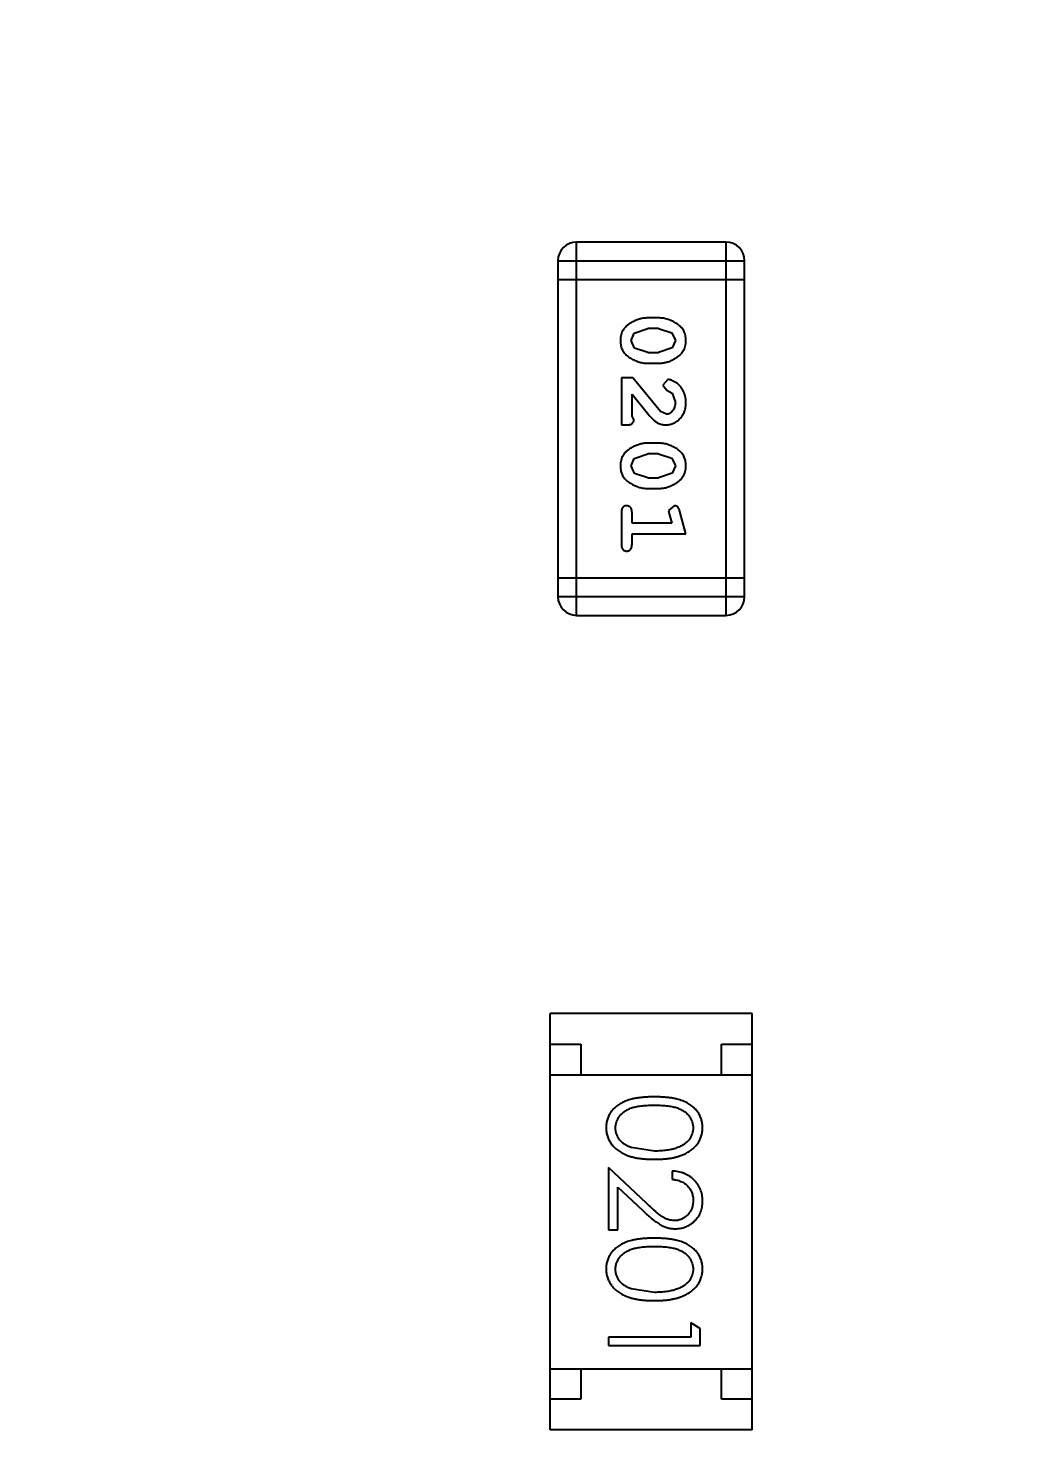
# Model space of a CAD drawing. Header units: millimetres. Extents: x -67 to 102, y -58 to 29.
# Drawn here: x 50.046 to 51.683, y 3.192 to 5.482 of the extents above; entities that cross this region are included whole.
import ezdxf

# ---------------------------------------------------------------- set-up
doc = ezdxf.new("R2010")
doc.units = ezdxf.units.MM
doc.header["$LTSCALE"] = 1.21
doc.header["$MEASUREMENT"] = 0
doc.header["$PDMODE"] = 3
doc.header["$PDSIZE"] = 0.3125
doc.layers.get('0').update_dxf_attribs({"linetype": 'CONTINUOUS'})
doc.layers.get('DEFPOINTS').update_dxf_attribs({"linetype": 'CONTINUOUS'})
doc.layers.add('Dim', color=3, linetype='CONTINUOUS', lineweight=25)
doc.styles.get("Standard").update_dxf_attribs({"font": 'txt', "width": 0.8})
doc.dimstyles.get("Standard").update_dxf_attribs({"dimtxt": 0.15625, "dimasz": 0.1875, "dimexe": 0.125, "dimexo": 0.0625, "dimgap": 0.09, "dimtad": 0, "dimtih": 1, "dimtoh": 1, "dimzin": 4, "dimdsep": 46, "dimtxsty": 'Standard', "dimblk": '_FILLED', "dimblk1": '_FILLED', "dimblk2": '_FILLED', "dimcen": 0.09, "dimazin": 1, "dimtp": 0.01, "dimtm": 0.01, "dimtfac": 1, "dimtofl": 0, "dimtmove": 0, "dimatfit": 3, "dimldrblk": '_FILLED', "dimfxl": 1, "dimtolj": 1, "dimtzin": 4, "dimarcsym": 0})

# ---------------------------------------------------------------- blocks, each defined once
blk = doc.blocks.new('_FILLED')
at = {"color": 0, "linetype": 'ByBlock'}
blk.add_solid([(0, 0), (-1, 0.1667), (-1, -0.1667)], dxfattribs=at)
blk = doc.blocks.new('*D35')
at = {"color": 0, "linetype": 'ByBlock', "lineweight": -2}
for p, q in [((47.5921, 4.0222), (47.5921, 16.9785)), ((76.5924, 4.0237), (76.5924, 16.9785)), ((47.5921, 16.8535), (59.0689, 16.8535)), ((76.5924, 16.8535), (65.1156, 16.8535))]:
    blk.add_line(p, q, dxfattribs=at)
at = {"layer": 'DEFPOINTS', "color": 0, "linetype": 'ByBlock'}
for p in [(47.5921, 3.9597), (76.5924, 3.9612)]:
    blk.add_point(p, dxfattribs=at)
at = {"color": 0, "linetype": 'ByBlock', "lineweight": -2, "xscale": 2, "yscale": 2, "zscale": 2, "rotation": 180}
blk.add_blockref('_FILLED', (47.5921, 16.8535), dxfattribs=at)
at = {"color": 0, "linetype": 'ByBlock', "lineweight": -2, "xscale": 2, "yscale": 2, "zscale": 2}
blk.add_blockref('_FILLED', (76.5924, 16.8535), dxfattribs=at)
at = {"color": 0, "linetype": 'ByBlock', "lineweight": -2, "insert": (62.0923, 16.8535), "char_height": 2, "attachment_point": 5}
blk.add_mtext('\\A1;29.00', dxfattribs=at)

msp = doc.modelspace()

# ---------------------------------------------------------------- linework, layer by layer
at = {"color": 7, "linetype": 'Continuous'}
for p, q in [((50.942, 4.5227), (50.942, 5.1323)), ((51.1859, 5.1323), (50.942, 5.1323)), ((51.1859, 5.1323), (51.1859, 4.5227)), ((50.9115, 5.1019), (50.9115, 4.5532)), ((50.9115, 5.1019), (51.2163, 5.1019)), ((51.2163, 4.5532), (51.2163, 5.1019)), ((50.9115, 5.0714), (51.2163, 5.0714)), ((51.076, 5.0085), (51.0582, 5.0085)), ((51.0309, 4.9714), (51.0362, 4.9835)), ((51.0367, 4.9591), (51.0309, 4.9714)), ((51.0362, 4.9835), (51.0585, 4.9911)), ((51.0757, 4.9911), (51.0585, 4.9911)), ((51.0757, 4.9911), (51.0975, 4.9839)), ((51.0975, 4.9839), (51.1033, 4.9715)), ((51.1033, 4.9715), (51.098, 4.9594)), ((51.0585, 4.9518), (51.0367, 4.9591)), ((51.0585, 4.9518), (51.0757, 4.9518)), ((51.098, 4.9594), (51.0757, 4.9518)), ((51.0582, 4.9345), (51.076, 4.9345)), ((51.0152, 4.9109), (51.0152, 4.8338)), ((51.034, 4.9109), (51.0152, 4.9109)), ((51.079, 4.8559), (51.034, 4.9109)), ((51.0912, 4.9078), (51.0828, 4.8989)), ((51.0325, 4.848), (51.0325, 4.8842)), ((51.0325, 4.8842), (51.0595, 4.8506)), ((51.0828, 4.8989), (51.0894, 4.8905)), ((51.0894, 4.8905), (51.0979, 4.8855)), ((51.0979, 4.8855), (51.1033, 4.8706)), ((51.0887, 4.8511), (51.079, 4.8559)), ((51.0152, 4.8338), (51.023, 4.8338)), ((51.0356, 4.8425), (51.0325, 4.848)), ((51.0362, 4.779), (51.0585, 4.7866)), ((51.076, 4.8039), (51.0582, 4.8039)), ((51.0757, 4.7866), (51.0585, 4.7866)), ((51.0757, 4.7866), (51.0975, 4.7794)), ((51.0309, 4.7669), (51.0362, 4.779)), ((51.0367, 4.7546), (51.0309, 4.7669)), ((51.0975, 4.7794), (51.1033, 4.767)), ((51.1033, 4.767), (51.098, 4.7549)), ((51.0585, 4.7473), (51.0367, 4.7546)), ((51.0585, 4.7473), (51.0757, 4.7473)), ((51.098, 4.7549), (51.0757, 4.7473)), ((51.0582, 4.73), (51.076, 4.73)), ((51.1015, 4.7017), (51.0923, 4.6938)), ((51.0152, 4.6907), (51.0152, 4.6388)), ((51.0325, 4.6734), (51.0325, 4.6907)), ((51.0974, 4.6734), (51.0325, 4.6734)), ((51.0923, 4.6938), (51.0933, 4.6884)), ((51.0933, 4.6884), (51.0974, 4.6734)), ((51.1206, 4.6561), (51.1107, 4.6926)), ((51.0325, 4.6388), (51.0325, 4.6561)), ((51.0325, 4.6561), (51.1206, 4.6561)), ((51.2163, 4.5837), (50.9115, 4.5837)), ((51.2163, 4.5532), (50.9115, 4.5532)), ((50.942, 4.5227), (51.1859, 4.5227)), ((50.8987, 3.1923), (50.8987, 3.8723)), ((51.2287, 3.8723), (50.8987, 3.8723)), ((51.2287, 3.1923), (51.2287, 3.8723)), ((50.8987, 3.8223), (50.9487, 3.8223)), ((50.9487, 3.8223), (50.9487, 3.7723)), ((51.1787, 3.7723), (51.1787, 3.8223)), ((51.1787, 3.8223), (51.2287, 3.8223)), ((50.8987, 3.7723), (51.2287, 3.7723)), ((51.069, 3.6478), (51.0313, 3.6534)), ((50.994, 3.6208), (50.994, 3.5189)), ((51.0561, 3.5627), (50.994, 3.6208)), ((51.0979, 3.6151), (51.0979, 3.6016)), ((51.0094, 3.5189), (51.0094, 3.5887)), ((51.0094, 3.5887), (51.0494, 3.5512)), ((50.994, 3.5189), (51.0094, 3.5189)), ((51.069, 3.417), (51.0313, 3.4227)), ((51.1286, 3.367), (51.1286, 3.3439)), ((51.144, 3.3582), (51.1286, 3.367)), ((50.994, 3.3439), (50.994, 3.3304)), ((51.1286, 3.3439), (50.994, 3.3439)), ((51.144, 3.3304), (51.144, 3.3582)), ((50.994, 3.3304), (51.144, 3.3304)), ((50.8987, 3.2923), (51.2287, 3.2923)), ((50.9487, 3.2923), (50.9487, 3.2423)), ((51.1787, 3.2423), (51.1787, 3.2923)), ((50.9487, 3.2423), (50.8987, 3.2423)), ((51.2287, 3.2423), (51.1787, 3.2423)), ((51.2287, 3.1923), (50.8987, 3.1923))]:
    msp.add_line(p, q, dxfattribs=at)
for centre, start, end in [((50.942, 5.1019), 90, 180), ((51.1859, 5.1019), 0, 90), ((50.942, 4.5532), 180, 270), ((51.1859, 4.5532), 270, 0)]:
    msp.add_arc(centre, 0.0305, start, end, dxfattribs=at)
for points, knots in [([(51.0582, 5.0085), (51.0571, 5.0084), (51.055, 5.0084), (51.0518, 5.0081), (51.0487, 5.0076), (51.0456, 5.0069), (51.0426, 5.006), (51.0396, 5.0049), (51.0366, 5.0036), (51.0337, 5.0022), (51.031, 5.0006), (51.0285, 4.999), (51.0261, 4.9973), (51.024, 4.9957), (51.0222, 4.994), (51.0205, 4.9923), (51.0191, 4.9905), (51.0175, 4.9882), (51.0159, 4.985), (51.0146, 4.9808), (51.0137, 4.9762), (51.0136, 4.9731), (51.0136, 4.9714)], [0, 0, 0, 0, 0.049886, 0.09882, 0.148132, 0.19689, 0.246038, 0.295176, 0.345305, 0.395692, 0.445312, 0.491875, 0.535813, 0.577009, 0.616081, 0.652689, 0.687585, 0.720206, 0.785062, 0.85223, 0.923759, 1, 1, 1, 1]), ([(51.1206, 4.9717), (51.1205, 4.9731), (51.1205, 4.9759), (51.1197, 4.98), (51.1186, 4.9838), (51.117, 4.9874), (51.115, 4.9907), (51.1125, 4.9937), (51.1095, 4.9965), (51.1061, 4.999), (51.1025, 5.0012), (51.0988, 5.0031), (51.0951, 5.0048), (51.0914, 5.0061), (51.0876, 5.0072), (51.0837, 5.0079), (51.0799, 5.0084), (51.0773, 5.0084), (51.076, 5.0085)], [0, 0, 0, 0, 0.06692, 0.130834, 0.19258, 0.252759, 0.312631, 0.373411, 0.436359, 0.501894, 0.568244, 0.632472, 0.69556, 0.757163, 0.818592, 0.878885, 0.939235, 1, 1, 1, 1]), ([(51.0136, 4.9714), (51.0136, 4.97), (51.0137, 4.9671), (51.0144, 4.9631), (51.0155, 4.9592), (51.0171, 4.9556), (51.0192, 4.9523), (51.0217, 4.9493), (51.0246, 4.9465), (51.028, 4.944), (51.0316, 4.9418), (51.0353, 4.9399), (51.039, 4.9382), (51.0428, 4.9369), (51.0466, 4.9358), (51.0504, 4.9351), (51.0543, 4.9346), (51.0569, 4.9345), (51.0582, 4.9345)], [0, 0, 0, 0, 0.067217, 0.131051, 0.19272, 0.252824, 0.312745, 0.373449, 0.436041, 0.501494, 0.567761, 0.632087, 0.695096, 0.757109, 0.817993, 0.878657, 0.939311, 1, 1, 1, 1]), ([(51.076, 4.9345), (51.077, 4.9345), (51.0792, 4.9346), (51.0824, 4.9349), (51.0855, 4.9354), (51.0886, 4.9361), (51.0917, 4.937), (51.0947, 4.9381), (51.0976, 4.9394), (51.1005, 4.9409), (51.1032, 4.9425), (51.1058, 4.9441), (51.1081, 4.9458), (51.1102, 4.9475), (51.1121, 4.9492), (51.1137, 4.9509), (51.1152, 4.9526), (51.1167, 4.955), (51.1183, 4.9582), (51.1196, 4.9623), (51.1204, 4.9669), (51.1205, 4.97), (51.1206, 4.9717)], [0, 0, 0, 0, 0.049855, 0.099516, 0.148482, 0.19758, 0.246804, 0.296268, 0.346517, 0.397047, 0.446826, 0.49336, 0.537801, 0.579207, 0.617974, 0.654833, 0.689171, 0.722088, 0.786392, 0.853518, 0.924186, 1, 1, 1, 1]), ([(51.1206, 4.8705), (51.1205, 4.8722), (51.1204, 4.8756), (51.1195, 4.8805), (51.1181, 4.8852), (51.1161, 4.8897), (51.1137, 4.8939), (51.1108, 4.8975), (51.1076, 4.9007), (51.104, 4.9032), (51.1004, 4.9052), (51.0971, 4.9066), (51.0941, 4.9076), (51.0921, 4.9077), (51.0912, 4.9078)], [0, 0, 0, 0, 0.098286, 0.193983, 0.289056, 0.384352, 0.477435, 0.566197, 0.652355, 0.737986, 0.818188, 0.887401, 0.94802, 1, 1, 1, 1]), ([(51.0878, 4.8338), (51.0889, 4.8339), (51.0911, 4.8339), (51.0944, 4.8344), (51.0975, 4.8352), (51.1004, 4.8364), (51.1033, 4.8378), (51.106, 4.8396), (51.1086, 4.8417), (51.111, 4.8441), (51.1133, 4.8468), (51.1152, 4.8496), (51.1169, 4.8526), (51.1183, 4.8559), (51.1193, 4.8593), (51.12, 4.8629), (51.1205, 4.8666), (51.1205, 4.8692), (51.1206, 4.8705)], [0, 0, 0, 0, 0.060981, 0.120256, 0.178148, 0.236115, 0.293993, 0.352864, 0.413358, 0.476056, 0.539296, 0.602396, 0.665116, 0.728325, 0.792919, 0.859317, 0.928302, 1, 1, 1, 1]), ([(51.1033, 4.8706), (51.1032, 4.8692), (51.1031, 4.8665), (51.1023, 4.8627), (51.1009, 4.8593), (51.099, 4.8565), (51.0967, 4.8541), (51.0943, 4.8524), (51.0915, 4.8513), (51.0897, 4.8512), (51.0887, 4.8511)], [0, 0, 0, 0, 0.156344, 0.299348, 0.4327, 0.561, 0.682299, 0.791883, 0.89611, 1, 1, 1, 1]), ([(51.023, 4.8338), (51.0241, 4.8339), (51.0261, 4.8339), (51.0288, 4.8343), (51.031, 4.835), (51.0328, 4.8361), (51.0341, 4.8374), (51.035, 4.8389), (51.0355, 4.8406), (51.0356, 4.8419), (51.0356, 4.8425)], [0, 0, 0, 0, 0.1844, 0.34094, 0.473574, 0.586824, 0.690029, 0.789175, 0.890445, 1, 1, 1, 1]), ([(51.0595, 4.8506), (51.0603, 4.8497), (51.0618, 4.848), (51.064, 4.8457), (51.0661, 4.8435), (51.0681, 4.8417), (51.07, 4.8401), (51.0717, 4.8387), (51.0734, 4.8376), (51.0754, 4.8365), (51.078, 4.8354), (51.0811, 4.8345), (51.0844, 4.8339), (51.0867, 4.8339), (51.0878, 4.8338)], [0, 0, 0, 0, 0.103002, 0.197728, 0.285279, 0.365235, 0.437224, 0.502446, 0.560545, 0.611446, 0.707576, 0.80349, 0.900532, 1, 1, 1, 1]), ([(51.0582, 4.8039), (51.0571, 4.8039), (51.055, 4.8039), (51.0518, 4.8036), (51.0487, 4.8031), (51.0456, 4.8024), (51.0426, 4.8015), (51.0396, 4.8004), (51.0366, 4.7991), (51.0337, 4.7977), (51.031, 4.7961), (51.0285, 4.7945), (51.0261, 4.7928), (51.024, 4.7912), (51.0222, 4.7895), (51.0205, 4.7878), (51.0191, 4.786), (51.0175, 4.7837), (51.0159, 4.7805), (51.0146, 4.7763), (51.0137, 4.7717), (51.0136, 4.7685), (51.0136, 4.7669)], [0, 0, 0, 0, 0.049886, 0.09882, 0.148132, 0.19689, 0.246038, 0.295176, 0.345305, 0.395692, 0.445312, 0.491875, 0.535813, 0.577009, 0.616081, 0.652689, 0.687585, 0.720206, 0.785062, 0.85223, 0.923759, 1, 1, 1, 1]), ([(51.1206, 4.7671), (51.1205, 4.7686), (51.1205, 4.7714), (51.1197, 4.7755), (51.1186, 4.7793), (51.117, 4.7829), (51.115, 4.7862), (51.1125, 4.7892), (51.1095, 4.792), (51.1061, 4.7945), (51.1025, 4.7967), (51.0988, 4.7986), (51.0951, 4.8003), (51.0914, 4.8016), (51.0876, 4.8027), (51.0837, 4.8034), (51.0799, 4.8039), (51.0773, 4.8039), (51.076, 4.8039)], [0, 0, 0, 0, 0.06692, 0.130834, 0.19258, 0.252759, 0.312631, 0.373411, 0.436359, 0.501894, 0.568244, 0.632472, 0.69556, 0.757163, 0.818592, 0.878885, 0.939235, 1, 1, 1, 1]), ([(51.0136, 4.7669), (51.0136, 4.7655), (51.0137, 4.7626), (51.0144, 4.7585), (51.0155, 4.7547), (51.0171, 4.7511), (51.0192, 4.7478), (51.0217, 4.7448), (51.0246, 4.742), (51.028, 4.7395), (51.0316, 4.7373), (51.0353, 4.7354), (51.039, 4.7337), (51.0428, 4.7323), (51.0466, 4.7313), (51.0504, 4.7305), (51.0543, 4.7301), (51.0569, 4.73), (51.0582, 4.73)], [0, 0, 0, 0, 0.067217, 0.131051, 0.19272, 0.252824, 0.312745, 0.373449, 0.436041, 0.501494, 0.567761, 0.632087, 0.695096, 0.757109, 0.817993, 0.878657, 0.939311, 1, 1, 1, 1]), ([(51.076, 4.73), (51.077, 4.73), (51.0792, 4.7301), (51.0824, 4.7304), (51.0855, 4.7309), (51.0886, 4.7316), (51.0917, 4.7325), (51.0947, 4.7336), (51.0976, 4.7349), (51.1005, 4.7364), (51.1032, 4.738), (51.1058, 4.7396), (51.1081, 4.7413), (51.1102, 4.7429), (51.1121, 4.7447), (51.1137, 4.7464), (51.1152, 4.7481), (51.1167, 4.7505), (51.1183, 4.7536), (51.1196, 4.7578), (51.1204, 4.7624), (51.1205, 4.7655), (51.1206, 4.7671)], [0, 0, 0, 0, 0.049855, 0.099516, 0.148482, 0.19758, 0.246804, 0.296268, 0.346517, 0.397047, 0.446826, 0.49336, 0.537801, 0.579207, 0.617974, 0.654833, 0.689171, 0.722088, 0.786392, 0.853518, 0.924186, 1, 1, 1, 1]), ([(51.0238, 4.7017), (51.0232, 4.7017), (51.022, 4.7016), (51.0203, 4.7011), (51.0188, 4.7003), (51.0175, 4.6991), (51.0164, 4.6975), (51.0157, 4.6956), (51.0152, 4.6933), (51.0152, 4.6916), (51.0152, 4.6907)], [0, 0, 0, 0, 0.115051, 0.223278, 0.329269, 0.437893, 0.554681, 0.682591, 0.83103, 1, 1, 1, 1]), ([(51.0325, 4.6907), (51.0325, 4.6916), (51.0324, 4.6933), (51.032, 4.6956), (51.0312, 4.6975), (51.0301, 4.6991), (51.0288, 4.7002), (51.0273, 4.7011), (51.0256, 4.7016), (51.0244, 4.7017), (51.0238, 4.7017)], [0, 0, 0, 0, 0.169102, 0.317658, 0.446239, 0.563118, 0.671828, 0.776546, 0.884858, 1, 1, 1, 1]), ([(51.1107, 4.6926), (51.1104, 4.6935), (51.11, 4.6951), (51.1091, 4.6971), (51.1082, 4.6988), (51.1072, 4.7), (51.106, 4.7008), (51.1047, 4.7013), (51.1032, 4.7017), (51.1021, 4.7017), (51.1015, 4.7017)], [0, 0, 0, 0, 0.187321, 0.344927, 0.475328, 0.579604, 0.674244, 0.773631, 0.882025, 1, 1, 1, 1]), ([(51.0152, 4.6388), (51.0152, 4.6379), (51.0152, 4.6362), (51.0157, 4.6339), (51.0164, 4.6319), (51.0175, 4.6304), (51.0188, 4.6292), (51.0203, 4.6284), (51.022, 4.6278), (51.0232, 4.6278), (51.0238, 4.6277)], [0, 0, 0, 0, 0.169012, 0.317488, 0.445429, 0.560977, 0.67065, 0.776666, 0.88492, 1, 1, 1, 1]), ([(51.0238, 4.6277), (51.0244, 4.6278), (51.0256, 4.6278), (51.0273, 4.6283), (51.0288, 4.6292), (51.0301, 4.6304), (51.0312, 4.6319), (51.032, 4.6339), (51.0324, 4.6362), (51.0325, 4.6379), (51.0325, 4.6388)], [0, 0, 0, 0, 0.11517, 0.223509, 0.328254, 0.438012, 0.553651, 0.682263, 0.830856, 1, 1, 1, 1]), ([(51.0689, 3.7362), (51.0666, 3.7362), (51.0619, 3.7362), (51.0552, 3.7359), (51.0488, 3.7354), (51.0429, 3.7346), (51.0373, 3.7337), (51.0322, 3.7327), (51.0275, 3.7314), (51.0231, 3.7299), (51.0191, 3.7282), (51.0154, 3.7263), (51.0119, 3.7243), (51.0087, 3.7221), (51.0058, 3.7198), (51.003, 3.7173), (51.0006, 3.7147), (50.9984, 3.7119), (50.9965, 3.709), (50.9948, 3.706), (50.9933, 3.7029), (50.9922, 3.6997), (50.9913, 3.6964), (50.9906, 3.693), (50.9902, 3.6896), (50.9902, 3.6872), (50.9902, 3.6861)], [0, 0, 0, 0, 0.068113, 0.132564, 0.193427, 0.250218, 0.303569, 0.353576, 0.400235, 0.443586, 0.484619, 0.524292, 0.56238, 0.599049, 0.63494, 0.669782, 0.704009, 0.737842, 0.771098, 0.803896, 0.836415, 0.868639, 0.900715, 0.933378, 0.966213, 1, 1, 1, 1]), ([(51.1479, 3.6861), (51.1478, 3.6872), (51.1478, 3.6896), (51.1474, 3.693), (51.1467, 3.6964), (51.1458, 3.6997), (51.1446, 3.7029), (51.1432, 3.706), (51.1414, 3.7091), (51.1395, 3.712), (51.1373, 3.7148), (51.1348, 3.7175), (51.1321, 3.7199), (51.1292, 3.7223), (51.1259, 3.7244), (51.1225, 3.7265), (51.1188, 3.7283), (51.1148, 3.7299), (51.1105, 3.7314), (51.1058, 3.7327), (51.1007, 3.7338), (51.0952, 3.7347), (51.0892, 3.7354), (51.0828, 3.7359), (51.076, 3.7362), (51.0714, 3.7362), (51.0689, 3.7362)], [0, 0, 0, 0, 0.033742, 0.066533, 0.099153, 0.13154, 0.164087, 0.196563, 0.229707, 0.263315, 0.297504, 0.331686, 0.366482, 0.4021, 0.438958, 0.476748, 0.515985, 0.556589, 0.599519, 0.645765, 0.695487, 0.748721, 0.805687, 0.866754, 0.931405, 1, 1, 1, 1]), ([(51.0055, 3.6856), (51.0056, 3.6873), (51.0058, 3.6906), (51.0071, 3.6954), (51.0092, 3.7002), (51.0115, 3.7039), (51.0138, 3.7068), (51.0158, 3.7089), (51.0179, 3.7107), (51.0202, 3.7125), (51.0227, 3.7142), (51.0255, 3.7156), (51.0284, 3.717), (51.0315, 3.7182), (51.0349, 3.7193), (51.0386, 3.7202), (51.0428, 3.721), (51.0473, 3.7217), (51.0522, 3.7221), (51.0575, 3.7225), (51.0631, 3.7227), (51.067, 3.7227), (51.069, 3.7228)], [0, 0, 0, 0, 0.060034, 0.120278, 0.182348, 0.247919, 0.281641, 0.315701, 0.350322, 0.385703, 0.421819, 0.459196, 0.497866, 0.538301, 0.58121, 0.628183, 0.679403, 0.734699, 0.794074, 0.858416, 0.927049, 1, 1, 1, 1]), ([(51.069, 3.7228), (51.071, 3.7227), (51.0749, 3.7227), (51.0806, 3.7225), (51.0859, 3.7221), (51.0908, 3.7216), (51.0953, 3.721), (51.0994, 3.7202), (51.1032, 3.7193), (51.1066, 3.7182), (51.1097, 3.7169), (51.1126, 3.7156), (51.1153, 3.7141), (51.1178, 3.7125), (51.1202, 3.7107), (51.1223, 3.7088), (51.1242, 3.7068), (51.1265, 3.7039), (51.1288, 3.7002), (51.131, 3.6955), (51.1322, 3.6906), (51.1324, 3.6873), (51.1325, 3.6856)], [0, 0, 0, 0, 0.073302, 0.142286, 0.206253, 0.266017, 0.321612, 0.372532, 0.419497, 0.462398, 0.502825, 0.541489, 0.579034, 0.615143, 0.650298, 0.684912, 0.718701, 0.752189, 0.817245, 0.879117, 0.939613, 1, 1, 1, 1]), ([(50.9902, 3.6861), (50.9902, 3.6849), (50.9902, 3.6825), (50.9907, 3.679), (50.9913, 3.6755), (50.9922, 3.6722), (50.9935, 3.6689), (50.9949, 3.6657), (50.9967, 3.6627), (50.9986, 3.6596), (51.0009, 3.6567), (51.0034, 3.654), (51.0062, 3.6514), (51.0092, 3.649), (51.0125, 3.6468), (51.0161, 3.6447), (51.0199, 3.6428), (51.024, 3.641), (51.0284, 3.6394), (51.0331, 3.6381), (51.0382, 3.6369), (51.0437, 3.6359), (51.0495, 3.6352), (51.0556, 3.6347), (51.0622, 3.6344), (51.0667, 3.6343), (51.0689, 3.6343)], [0, 0, 0, 0, 0.033824, 0.067298, 0.10028, 0.133019, 0.165736, 0.198792, 0.232372, 0.266409, 0.301016, 0.336196, 0.371972, 0.408574, 0.446394, 0.485225, 0.525372, 0.567224, 0.611081, 0.65775, 0.70702, 0.759235, 0.814484, 0.873227, 0.934937, 1, 1, 1, 1]), ([(51.0313, 3.6534), (51.0302, 3.6538), (51.0282, 3.6546), (51.0253, 3.6559), (51.0225, 3.6574), (51.02, 3.659), (51.0177, 3.6607), (51.0156, 3.6626), (51.0137, 3.6646), (51.0114, 3.6674), (51.0091, 3.6711), (51.0071, 3.6758), (51.0057, 3.6806), (51.0056, 3.684), (51.0055, 3.6856)], [0, 0, 0, 0, 0.075949, 0.148549, 0.218996, 0.286119, 0.351826, 0.416074, 0.478265, 0.540325, 0.660405, 0.774606, 0.887187, 1, 1, 1, 1]), ([(51.0689, 3.6343), (51.0712, 3.6343), (51.0757, 3.6344), (51.0823, 3.6347), (51.0885, 3.6352), (51.0944, 3.6359), (51.0998, 3.6369), (51.105, 3.6381), (51.1097, 3.6395), (51.1141, 3.6411), (51.1182, 3.6429), (51.1221, 3.6448), (51.1256, 3.6469), (51.1289, 3.6492), (51.1319, 3.6516), (51.1347, 3.6541), (51.1372, 3.6569), (51.1395, 3.6597), (51.1415, 3.6627), (51.1432, 3.6658), (51.1446, 3.669), (51.1458, 3.6722), (51.1467, 3.6756), (51.1474, 3.679), (51.1478, 3.6825), (51.1478, 3.6849), (51.1479, 3.6861)], [0, 0, 0, 0, 0.065278, 0.127205, 0.186168, 0.241675, 0.294115, 0.343609, 0.390387, 0.434463, 0.476646, 0.517002, 0.555936, 0.593716, 0.630057, 0.665601, 0.700745, 0.734917, 0.768681, 0.802087, 0.834849, 0.867433, 0.900138, 0.932806, 0.966212, 1, 1, 1, 1]), ([(51.1325, 3.6856), (51.1324, 3.684), (51.1322, 3.6807), (51.131, 3.6758), (51.1288, 3.6712), (51.1265, 3.6674), (51.1242, 3.6646), (51.1222, 3.6625), (51.12, 3.6606), (51.1175, 3.6588), (51.1148, 3.6571), (51.1118, 3.6555), (51.1087, 3.6541), (51.1052, 3.6527), (51.1016, 3.6516), (51.0977, 3.6505), (51.0935, 3.6497), (51.0891, 3.649), (51.0844, 3.6485), (51.0795, 3.648), (51.0743, 3.6478), (51.0708, 3.6478), (51.069, 3.6478)], [0, 0, 0, 0, 0.059689, 0.119507, 0.181075, 0.246162, 0.279894, 0.314468, 0.350403, 0.387474, 0.426147, 0.466624, 0.508745, 0.553328, 0.600058, 0.649177, 0.700552, 0.754894, 0.811825, 0.871514, 0.934319, 1, 1, 1, 1]), ([(51.1479, 3.5661), (51.1478, 3.5678), (51.1477, 3.5711), (51.1471, 3.5759), (51.1459, 3.5806), (51.1444, 3.585), (51.1424, 3.5892), (51.14, 3.5932), (51.1371, 3.5971), (51.1338, 3.6006), (51.1302, 3.6039), (51.1263, 3.6067), (51.1222, 3.6092), (51.1178, 3.6112), (51.1131, 3.6128), (51.1083, 3.614), (51.1031, 3.6148), (51.0996, 3.615), (51.0979, 3.6151)], [0, 0, 0, 0, 0.06445, 0.126725, 0.187421, 0.247417, 0.306749, 0.366595, 0.427749, 0.490235, 0.553031, 0.614805, 0.676505, 0.738096, 0.801021, 0.864897, 0.931209, 1, 1, 1, 1]), ([(51.0979, 3.6016), (51.0992, 3.6015), (51.1018, 3.6012), (51.1056, 3.6005), (51.1091, 3.5995), (51.1124, 3.5983), (51.1155, 3.5968), (51.1184, 3.595), (51.121, 3.5931), (51.1234, 3.5908), (51.1255, 3.5883), (51.1274, 3.5857), (51.129, 3.5829), (51.1302, 3.58), (51.1312, 3.5769), (51.132, 3.5737), (51.1324, 3.5703), (51.1324, 3.568), (51.1325, 3.5668)], [0, 0, 0, 0, 0.073648, 0.143686, 0.210962, 0.275557, 0.338064, 0.399311, 0.4594, 0.51934, 0.579024, 0.637809, 0.695959, 0.754122, 0.813113, 0.873453, 0.935561, 1, 1, 1, 1]), ([(51.0494, 3.5512), (51.051, 3.5497), (51.054, 3.547), (51.0583, 3.543), (51.0624, 3.5395), (51.0663, 3.5363), (51.0699, 3.5334), (51.0733, 3.531), (51.0765, 3.5288), (51.0803, 3.5265), (51.085, 3.5242), (51.0909, 3.5223), (51.097, 3.521), (51.1012, 3.5209), (51.1033, 3.5208)], [0, 0, 0, 0, 0.09953, 0.192079, 0.277712, 0.357454, 0.429648, 0.495771, 0.555538, 0.608657, 0.707578, 0.804328, 0.901298, 1, 1, 1, 1]), ([(51.1021, 3.5343), (51.1004, 3.5344), (51.0972, 3.5345), (51.0924, 3.5355), (51.0878, 3.5372), (51.0839, 3.5392), (51.0808, 3.5412), (51.0781, 3.5431), (51.0752, 3.5455), (51.0719, 3.5481), (51.0684, 3.5512), (51.0645, 3.5547), (51.0604, 3.5585), (51.0576, 3.5612), (51.0561, 3.5627)], [0, 0, 0, 0, 0.088014, 0.174976, 0.2638, 0.355443, 0.406413, 0.465519, 0.533076, 0.609353, 0.693899, 0.787171, 0.889197, 1, 1, 1, 1]), ([(51.1325, 3.5668), (51.1324, 3.5657), (51.1324, 3.5635), (51.1319, 3.5603), (51.1313, 3.5572), (51.1303, 3.5542), (51.129, 3.5514), (51.1275, 3.5487), (51.1256, 3.5461), (51.1235, 3.5437), (51.1212, 3.5415), (51.1188, 3.5396), (51.1163, 3.5379), (51.1137, 3.5366), (51.1109, 3.5356), (51.1081, 3.5348), (51.1051, 3.5344), (51.1031, 3.5343), (51.1021, 3.5343)], [0, 0, 0, 0, 0.068027, 0.133505, 0.19695, 0.26027, 0.322741, 0.384982, 0.448465, 0.513424, 0.578224, 0.640011, 0.700094, 0.760067, 0.819012, 0.877878, 0.938035, 1, 1, 1, 1]), ([(51.1033, 3.5208), (51.1047, 3.5209), (51.1077, 3.521), (51.112, 3.5215), (51.1161, 3.5225), (51.1201, 3.5239), (51.124, 3.5257), (51.1277, 3.5279), (51.1313, 3.5304), (51.1346, 3.5333), (51.1378, 3.5365), (51.1404, 3.5401), (51.1427, 3.5438), (51.1446, 3.5478), (51.1461, 3.5521), (51.1471, 3.5565), (51.1477, 3.5613), (51.1478, 3.5645), (51.1479, 3.5661)], [0, 0, 0, 0, 0.06271, 0.123347, 0.183401, 0.242828, 0.302097, 0.36242, 0.423725, 0.487032, 0.550491, 0.612709, 0.674265, 0.73617, 0.799211, 0.863483, 0.930525, 1, 1, 1, 1]), ([(51.0689, 3.5054), (51.0666, 3.5054), (51.0619, 3.5054), (51.0552, 3.5051), (51.0488, 3.5046), (51.0429, 3.5039), (51.0373, 3.503), (51.0322, 3.5019), (51.0275, 3.5006), (51.0231, 3.4991), (51.0191, 3.4974), (51.0154, 3.4955), (51.0119, 3.4935), (51.0087, 3.4913), (51.0058, 3.489), (51.003, 3.4866), (51.0006, 3.4839), (50.9984, 3.4811), (50.9965, 3.4782), (50.9948, 3.4752), (50.9933, 3.4721), (50.9922, 3.4689), (50.9913, 3.4656), (50.9906, 3.4623), (50.9902, 3.4588), (50.9902, 3.4565), (50.9902, 3.4553)], [0, 0, 0, 0, 0.068113, 0.132564, 0.193427, 0.250218, 0.303569, 0.353576, 0.400235, 0.443586, 0.484619, 0.524292, 0.56238, 0.599049, 0.63494, 0.669782, 0.704009, 0.737842, 0.771098, 0.803896, 0.836415, 0.868639, 0.900715, 0.933378, 0.966213, 1, 1, 1, 1]), ([(51.1479, 3.4553), (51.1478, 3.4565), (51.1478, 3.4588), (51.1474, 3.4623), (51.1467, 3.4656), (51.1458, 3.4689), (51.1446, 3.4721), (51.1432, 3.4753), (51.1414, 3.4783), (51.1395, 3.4812), (51.1373, 3.484), (51.1348, 3.4867), (51.1321, 3.4892), (51.1292, 3.4915), (51.1259, 3.4937), (51.1225, 3.4957), (51.1188, 3.4975), (51.1148, 3.4992), (51.1105, 3.5007), (51.1058, 3.5019), (51.1007, 3.5031), (51.0952, 3.5039), (51.0892, 3.5046), (51.0828, 3.5051), (51.076, 3.5054), (51.0714, 3.5054), (51.0689, 3.5054)], [0, 0, 0, 0, 0.033742, 0.066533, 0.099153, 0.13154, 0.164087, 0.196563, 0.229707, 0.263315, 0.297504, 0.331686, 0.366482, 0.4021, 0.438958, 0.476748, 0.515985, 0.556589, 0.599519, 0.645765, 0.695487, 0.748721, 0.805687, 0.866754, 0.931405, 1, 1, 1, 1]), ([(51.0055, 3.4548), (51.0056, 3.4565), (51.0058, 3.4598), (51.0071, 3.4647), (51.0092, 3.4694), (51.0115, 3.4732), (51.0138, 3.476), (51.0158, 3.4781), (51.0179, 3.48), (51.0202, 3.4818), (51.0227, 3.4834), (51.0255, 3.4848), (51.0284, 3.4862), (51.0315, 3.4874), (51.0349, 3.4885), (51.0386, 3.4895), (51.0428, 3.4902), (51.0473, 3.4909), (51.0522, 3.4914), (51.0575, 3.4917), (51.0631, 3.492), (51.067, 3.492), (51.069, 3.492)], [0, 0, 0, 0, 0.060034, 0.120278, 0.182348, 0.247919, 0.281641, 0.315701, 0.350322, 0.385703, 0.421819, 0.459196, 0.497866, 0.538301, 0.58121, 0.628183, 0.679403, 0.734699, 0.794074, 0.858416, 0.927049, 1, 1, 1, 1]), ([(51.069, 3.492), (51.071, 3.492), (51.0749, 3.492), (51.0806, 3.4917), (51.0859, 3.4914), (51.0908, 3.4908), (51.0953, 3.4903), (51.0994, 3.4894), (51.1032, 3.4885), (51.1066, 3.4874), (51.1097, 3.4862), (51.1126, 3.4848), (51.1153, 3.4833), (51.1178, 3.4817), (51.1202, 3.4799), (51.1223, 3.4781), (51.1242, 3.476), (51.1265, 3.4732), (51.1288, 3.4694), (51.131, 3.4647), (51.1322, 3.4598), (51.1324, 3.4565), (51.1325, 3.4548)], [0, 0, 0, 0, 0.073302, 0.142286, 0.206253, 0.266017, 0.321612, 0.372532, 0.419497, 0.462398, 0.502825, 0.541489, 0.579034, 0.615143, 0.650298, 0.684912, 0.718701, 0.752189, 0.817245, 0.879117, 0.939613, 1, 1, 1, 1]), ([(50.9902, 3.4553), (50.9902, 3.4541), (50.9902, 3.4517), (50.9907, 3.4482), (50.9913, 3.4448), (50.9922, 3.4414), (50.9935, 3.4382), (50.9949, 3.435), (50.9967, 3.4319), (50.9986, 3.4289), (51.0009, 3.426), (51.0034, 3.4232), (51.0062, 3.4206), (51.0092, 3.4182), (51.0125, 3.416), (51.0161, 3.4139), (51.0199, 3.412), (51.024, 3.4102), (51.0284, 3.4086), (51.0331, 3.4073), (51.0382, 3.4061), (51.0437, 3.4051), (51.0495, 3.4044), (51.0556, 3.4039), (51.0622, 3.4036), (51.0667, 3.4036), (51.0689, 3.4035)], [0, 0, 0, 0, 0.033824, 0.067298, 0.10028, 0.133019, 0.165736, 0.198792, 0.232372, 0.266409, 0.301016, 0.336196, 0.371972, 0.408574, 0.446394, 0.485225, 0.525372, 0.567224, 0.611081, 0.65775, 0.70702, 0.759235, 0.814484, 0.873227, 0.934937, 1, 1, 1, 1]), ([(51.0313, 3.4227), (51.0302, 3.4231), (51.0282, 3.4238), (51.0253, 3.4251), (51.0225, 3.4266), (51.02, 3.4282), (51.0177, 3.43), (51.0156, 3.4318), (51.0137, 3.4338), (51.0114, 3.4366), (51.0091, 3.4403), (51.0071, 3.445), (51.0057, 3.4499), (51.0056, 3.4532), (51.0055, 3.4548)], [0, 0, 0, 0, 0.075949, 0.148549, 0.218996, 0.286119, 0.351826, 0.416074, 0.478265, 0.540325, 0.660405, 0.774606, 0.887187, 1, 1, 1, 1]), ([(51.0689, 3.4035), (51.0712, 3.4036), (51.0757, 3.4036), (51.0823, 3.4039), (51.0885, 3.4044), (51.0944, 3.4052), (51.0998, 3.4061), (51.105, 3.4073), (51.1097, 3.4087), (51.1141, 3.4103), (51.1182, 3.4121), (51.1221, 3.414), (51.1256, 3.4162), (51.1289, 3.4184), (51.1319, 3.4208), (51.1347, 3.4234), (51.1372, 3.4261), (51.1395, 3.429), (51.1415, 3.4319), (51.1432, 3.435), (51.1446, 3.4382), (51.1458, 3.4415), (51.1467, 3.4448), (51.1474, 3.4482), (51.1478, 3.4517), (51.1478, 3.4541), (51.1479, 3.4553)], [0, 0, 0, 0, 0.065278, 0.127205, 0.186168, 0.241675, 0.294115, 0.343609, 0.390387, 0.434463, 0.476646, 0.517002, 0.555936, 0.593716, 0.630057, 0.665601, 0.700745, 0.734917, 0.768681, 0.802087, 0.834849, 0.867433, 0.900138, 0.932806, 0.966212, 1, 1, 1, 1]), ([(51.1325, 3.4548), (51.1324, 3.4532), (51.1322, 3.4499), (51.131, 3.4451), (51.1288, 3.4404), (51.1265, 3.4367), (51.1242, 3.4338), (51.1222, 3.4317), (51.12, 3.4298), (51.1175, 3.428), (51.1148, 3.4263), (51.1118, 3.4247), (51.1087, 3.4233), (51.1052, 3.422), (51.1016, 3.4208), (51.0977, 3.4197), (51.0935, 3.4189), (51.0891, 3.4182), (51.0844, 3.4177), (51.0795, 3.4172), (51.0743, 3.4171), (51.0708, 3.417), (51.069, 3.417)], [0, 0, 0, 0, 0.059689, 0.119507, 0.181075, 0.246162, 0.279894, 0.314468, 0.350403, 0.387474, 0.426147, 0.466624, 0.508745, 0.553328, 0.600058, 0.649177, 0.700552, 0.754894, 0.811825, 0.871514, 0.934319, 1, 1, 1, 1])]:
    msp.add_open_spline(points, degree=3, knots=knots, dxfattribs=at)

# ---------------------------------------------------------------- dimensions: what is measured, and where the dimension line sits
at = {"layer": 'Dim'}
dim = msp.add_linear_dim(base=(47.5921, 16.8535), p1=(76.5924, 3.9612), p2=(47.5921, 3.9597), dimstyle='Standard', override={"dimtxt": 2, "dimasz": 2, "dimtih": 0, "dimtoh": 0, "dimzin": 0, "dimcen": 0.198, "dimadec": 0, "dimazin": 0, "dimtp": 0, "dimtm": 0, "dimtdec": 4, "dimtzin": 0}, dxfattribs=at)
dim.commit()
dim.dimension.update_dxf_attribs({"geometry": '*D35', "text_midpoint": (62.0923, 16.8535)})

doc.saveas('drawing.dxf')
